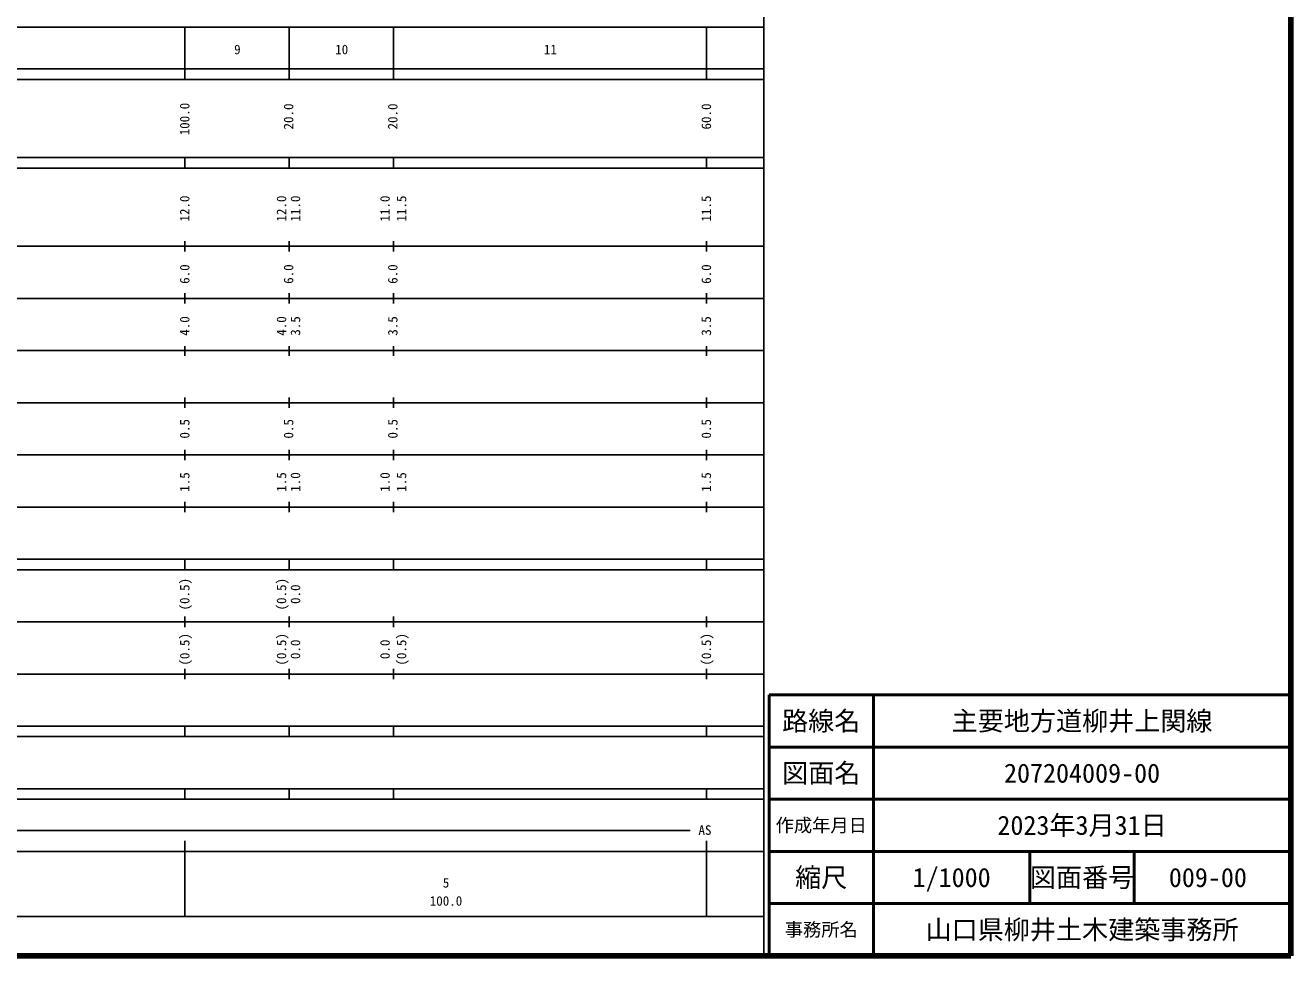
# Model space of a CAD drawing. Units: millimetres on the paper, enlarged 1000 times. Extents: x 40000 to 680000, y 20000 to 380000.
# Drawn here: x 437400 to 680000, y 20000 to 198357 of the extents above; entities that cross this region are included whole.
import ezdxf
from ezdxf.enums import TextEntityAlignment as Align

# ---------------------------------------------------------------- set-up
doc = ezdxf.new("R2010")
doc.units = ezdxf.units.MM
doc.header["$LTSCALE"] = 1000
for name, color, linetype, lineweight in [('M-TTL', 2, 'Continuous', 140), ('M-TTL-BAND', 7, 'Continuous', 25), ('M-TTL-FRAM', 2, 'Continuous', 50), ('M-TTL-LINE', 7, 'Continuous', 50)]:
    doc.layers.add(name, color=color, linetype=linetype, lineweight=lineweight)
doc.layers.add('M-TTL-TXT', color=7, linetype='Continuous')
doc.styles.add('ＭＳ ゴシック', font='')
doc.styles.get('ＭＳ ゴシック').set_extended_font_data('MS Gothic')

msp = doc.modelspace()

# ---------------------------------------------------------------- linework, layer by layer
at = {"layer": 'M-TTL'}
for p, q in [((680000, 20000), (680000, 380000)), ((40000, 20000), (680000, 20000))]:
    msp.add_line(p, q, dxfattribs=at)
at = {"layer": 'M-TTL-BAND'}
for p, q in [((579000, 20000), (579000, 370000)), ((68000, 198000), (579000, 198000)), ((468000, 191478), (468000, 198000)), ((488000, 188000), (488000, 198000)), ((508000, 188000), (508000, 198000)), ((568000, 198000), (568000, 191478)), ((40000, 190000), (579000, 190000)), ((468000, 188000), (468000, 191478)), ((568000, 191478), (568000, 188000)), ((40000, 188000), (579000, 188000)), ((40000, 173000), (579000, 173000)), ((468000, 171000), (468000, 173000)), ((488000, 171000), (488000, 173000)), ((508000, 171000), (508000, 173000)), ((568000, 173000), (568000, 171000)), ((40000, 171000), (579000, 171000)), ((40000, 156000), (579000, 156000)), ((468000, 155000), (468000, 157000)), ((488000, 155000), (488000, 157000)), ((508000, 155000), (508000, 157000)), ((568000, 157000), (568000, 155000)), ((46000, 146000), (579000, 146000)), ((468000, 145000), (468000, 147000)), ((488000, 145000), (488000, 147000)), ((508000, 145000), (508000, 147000)), ((568000, 147000), (568000, 145000)), ((52000, 136000), (579000, 136000)), ((468000, 135000), (468000, 136832)), ((488000, 135000), (488000, 136832)), ((508000, 135000), (508000, 136832)), ((568000, 136832), (568000, 135000)), ((468000, 125000), (468000, 127000)), ((488000, 125000), (488000, 127000)), ((508000, 125000), (508000, 127000)), ((568000, 127000), (568000, 125000)), ((46000, 126000), (579000, 126000)), ((468000, 115000), (468000, 117000)), ((488000, 115000), (488000, 117000)), ((508000, 115000), (508000, 117000)), ((568000, 117000), (568000, 115000)), ((52000, 116000), (579000, 116000)), ((468000, 105000), (468000, 107000)), ((488000, 105000), (488000, 107000)), ((508000, 105000), (508000, 107000)), ((568000, 107000), (568000, 105000)), ((46000, 106000), (579000, 106000)), ((40000, 96000), (579000, 96000)), ((468000, 94000), (468000, 96000)), ((488000, 94000), (488000, 96000)), ((508000, 94000), (508000, 96000)), ((568000, 96000), (568000, 94000)), ((40000, 94000), (579000, 94000)), ((468000, 83000), (468000, 85000)), ((488000, 83000), (488000, 85000)), ((508000, 83000), (508000, 85000)), ((568000, 85000), (568000, 83000)), ((49000, 84000), (579000, 84000)), ((40000, 74000), (579000, 74000)), ((468000, 73000), (468000, 75000)), ((488000, 73000), (488000, 75000)), ((508000, 73000), (508000, 75000)), ((568000, 75000), (568000, 73000)), ((40000, 64000), (579000, 64000)), ((468000, 62000), (468000, 64000)), ((488000, 62000), (488000, 64000)), ((508000, 62000), (508000, 64000)), ((568000, 64000), (568000, 62000)), ((40000, 62000), (579000, 62000)), ((40000, 52000), (579000, 52000)), ((468000, 50000), (468000, 52000)), ((488000, 50000), (488000, 52000)), ((508000, 50000), (508000, 52000)), ((568000, 52000), (568000, 50000)), ((40000, 50000), (579000, 50000)), ((70506, 44000), (564896, 44000)), ((468000, 27500), (468000, 42000)), ((568000, 42000), (568000, 27500)), ((40000, 40000), (579000, 40000)), ((68000, 27500), (579000, 27500))]:
    msp.add_line(p, q, dxfattribs=at)
at = {"layer": 'M-TTL-FRAM'}
for p, q in [((680000, 70000), (580000, 70000)), ((580000, 70000), (580000, 20000))]:
    msp.add_line(p, q, dxfattribs=at)
at = {"layer": 'M-TTL-LINE'}
for p, q in [((600000, 70000), (600000, 20000)), ((680000, 60000), (580000, 60000)), ((680000, 50000), (580000, 50000)), ((680000, 40000), (580000, 40000)), ((630000, 40000), (630000, 30000)), ((650000, 40000), (650000, 30000)), ((680000, 30000), (580000, 30000))]:
    msp.add_line(p, q, dxfattribs=at)

# ---------------------------------------------------------------- texts
at = {"layer": 'M-TTL-BAND', "style": 'ＭＳ ゴシック'}
for s, p in [('9', (477437, 192262)), ('10', (496812, 192262)), ('11', (536812, 192262)), ('AS', (566461, 42617)), ('5', (517437, 32523)), ('100.0', (514937, 29033))]:
    msp.add_text(s, height=1833, dxfattribs=at).set_placement(p, align=Align.BOTTOM_LEFT)
for s, p in [('100.0', (469418, 177264)), ('20.0', (489330, 178384)), ('20.0', (509306, 178384)), ('60.0', (569420, 178384)), ('12.0', (469418, 160733)), ('12.0', (487968, 160733)), ('11.0', (490648, 160733)), ('11.0', (507812, 160733)), ('11.5', (510986, 160733)), ('11.5', (569420, 160733)), ('6.0', (469418, 148796)), ('6.0', (489330, 148796)), ('6.0', (509306, 148796)), ('6.0', (569420, 148796)), ('4.0', (469418, 138848)), ('4.0', (487968, 138848)), ('3.5', (490648, 138848)), ('3.5', (509306, 138848)), ('3.5', (569420, 138848)), ('0.5', (469418, 119133)), ('0.5', (489330, 119133)), ('0.5', (509306, 119133)), ('0.5', (569420, 119133)), ('1.5', (469418, 108937)), ('1.5', (487968, 108937)), ('1.0', (490648, 108937)), ('1.0', (507812, 108937)), ('1.5', (510986, 108937)), ('1.5', (569420, 108937)), ('(0.5)', (469418, 86181)), ('(0.5)', (487968, 86181)), (' 0.0', (490648, 86181)), ('(0.5)', (469418, 75611)), ('(0.5)', (487968, 75611)), (' 0.0', (490648, 75611)), (' 0.0', (507812, 75611)), ('(0.5)', (510986, 75611)), ('(0.5)', (569420, 75611))]:
    msp.add_text(s, height=1833, rotation=90, dxfattribs=at).set_placement(p, align=Align.BOTTOM_LEFT)
at = {"layer": 'M-TTL-TXT', "style": 'ＭＳ ゴシック'}
for s, height, p in [('路線名', 3666, (590000, 65000)), ('路線名', 3666, (590000, 65000)), ('主要地方道柳井上関線', 3666, (640000, 65000)), ('図面名', 3666, (590000, 55000)), ('図面名', 3666, (590000, 55000)), ('207204009-00', 3666, (640000, 55000)), ('作成年月日', 2566, (590000, 45000)), ('作成年月日', 2566, (590000, 45000)), ('2023年3月31日', 3666, (640000, 45000)), ('縮尺', 3666, (590000, 35000)), ('縮尺', 3666, (590000, 35000)), ('1/1000', 3666, (615000, 35000)), ('図面番号', 3666, (640000, 35000)), ('図面番号', 3666, (640000, 35000)), ('009-00', 3666, (664125, 35000)), ('山口県柳井土木建築事務所', 3666, (640000, 25000)), ('事務所名', 2566, (590000, 25000)), ('事務所名', 2566, (590000, 25000))]:
    msp.add_text(s, height=height, dxfattribs=at).set_placement(p, align=Align.MIDDLE_CENTER)

doc.saveas('drawing.dxf')
